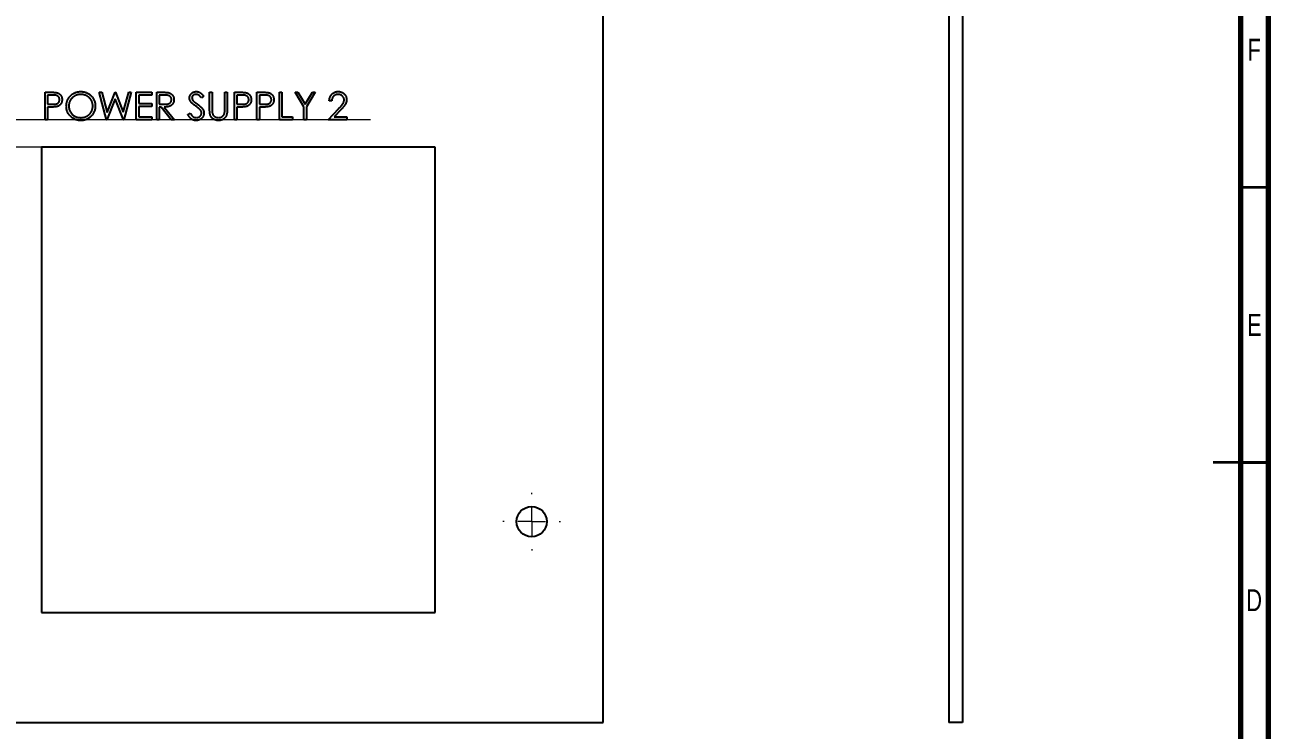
# Model space of a CAD drawing. Header units: millimetres. Extents: x 0 to 589, y 0 to 415.
# Drawn here: x 363.2 to 589, y 161.4 to 289.5 of the extents above; entities that cross this region are included whole.
import ezdxf

# ---------------------------------------------------------------- set-up
doc = ezdxf.new("R2010")
doc.units = ezdxf.units.MM
doc.styles.add('SLDTEXTSTYLE1', font='TXT', dxfattribs={"width": 0.75})
doc.dimstyles.new('SLDDIMSTYLE1', dxfattribs={"dimtxt": 3.5, "dimasz": 3.302, "dimexe": 0, "dimexo": 0.0625, "dimgap": 0.875, "dimtad": 1, "dimrnd": 1e-09, "dimzin": 4, "dimdsep": 46, "dimtxsty": 'SLDTEXTSTYLE1', "dimsah": 1, "dimcen": 0.09, "dimadec": 0, "dimazin": 1, "dimtfac": 1, "dimtmove": 0, "dimatfit": 0, "dimfxl": 1, "dimfrac": 2, "dimtolj": 1, "dimtzin": 12, "dimarcsym": 0})

# ---------------------------------------------------------------- blocks, each defined once
blk = doc.blocks.new('_D_21')
at = {"color": 7, "linetype": 'Continuous', "lineweight": 0}
for p, q in [((359.17, 272.26), (359.17, 278.61)), ((426, 272.26), (358.17, 272.26)), ((359.17, 272.26), (359.17, 267.26)), ((378.6, 267.26), (358.17, 267.26)), ((359.17, 267.26), (359.17, 253.48))]:
    blk.add_line(p, q, dxfattribs=at)
at = {"color": 7, "linetype": 'Continuous', "lineweight": 18}
for points in [[(359.17, 272.26), (359.67, 275.56), (358.66, 275.56)], [(359.17, 267.26), (358.66, 263.96), (359.67, 263.96)]]:
    blk.add_solid(points, dxfattribs=at)
at = {"color": 7, "linetype": 'Continuous', "lineweight": 18, "insert": (354.65, 253.48), "char_height": 3.5, "attachment_point": 1, "rotation": 90, "style": 'SLDTEXTSTYLE1'}
blk.add_mtext('5.00', dxfattribs=at)
blk = doc.blocks.new('SW_CENTERMARKSYMBOL_2')
at = {"color": 0, "linetype": 'Continuous', "lineweight": 18}
for p, q in [((0, 5), (0, 5.25)), ((0, 0), (0, 2.5)), ((-5, 0), (-5.25, 0)), ((0, 0), (-2.5, 0)), ((0, 0), (0, -2.5)), ((0, 0), (2.5, 0)), ((5, 0), (5.25, 0)), ((0, -5), (0, -5.25))]:
    blk.add_line(p, q, dxfattribs=at)

msp = doc.modelspace()

# ---------------------------------------------------------------- linework, layer by layer
at = {"color": 7, "linetype": 'Continuous', "lineweight": 70}
for p, q in [((589, 415), (589, 5)), ((584, 410), (584, 10))]:
    msp.add_line(p, q, dxfattribs=at)
at = {"color": 7, "linetype": 'Continuous', "lineweight": 25}
for p, q in [((468.251, 162.76), (468.251, 380.76)), ((530.996, 380.76), (530.996, 162.76)), ((533.496, 380.76), (533.496, 162.76)), ((366.892, 277.26), (367.873, 277.26)), ((366.892, 272.26), (366.892, 277.26)), ((367.341, 276.747), (367.341, 275.08)), ((368.255, 276.747), (367.341, 276.747)), ((376.7, 277.26), (377.164, 277.26)), ((378.03, 272.26), (376.7, 277.26)), ((377.164, 277.26), (378.142, 273.593)), ((379.617, 276.084), (378.094, 272.26)), ((378.142, 273.593), (379.598, 277.26)), ((379.598, 277.26), (379.663, 277.26)), ((381.121, 272.26), (379.617, 276.084)), ((379.663, 277.26), (381.091, 273.618)), ((381.091, 273.618), (382.074, 277.26)), ((382.533, 277.26), (381.185, 272.26)), ((382.074, 277.26), (382.533, 277.26)), ((383.431, 277.26), (386.251, 277.26)), ((383.431, 272.26), (383.431, 277.26)), ((383.879, 276.747), (383.879, 275.209)), ((386.251, 276.747), (383.879, 276.747)), ((386.251, 277.26), (386.251, 276.747)), ((387.149, 277.26), (388.149, 277.26)), ((387.149, 272.26), (387.149, 277.26)), ((388.535, 276.747), (387.597, 276.747)), ((387.597, 276.747), (387.597, 275.08)), ((395.674, 276.542), (395.269, 276.234)), ((396.764, 277.26), (397.213, 277.26)), ((396.764, 274.24), (396.764, 277.26)), ((397.213, 277.26), (397.213, 274.264)), ((399.52, 277.26), (399.969, 277.26)), ((399.52, 274.264), (399.52, 277.26)), ((399.969, 277.26), (399.969, 274.24)), ((401.251, 277.26), (402.232, 277.26)), ((401.251, 272.26), (401.251, 277.26)), ((401.7, 276.747), (401.7, 275.08)), ((402.614, 276.747), (401.7, 276.747)), ((405.354, 277.26), (406.334, 277.26)), ((405.354, 272.26), (405.354, 277.26)), ((406.717, 276.747), (405.802, 276.747)), ((405.802, 276.747), (405.802, 275.08)), ((409.456, 277.26), (409.905, 277.26)), ((409.456, 272.26), (409.456, 277.26)), ((409.905, 277.26), (409.905, 272.773)), ((412.277, 277.26), (412.791, 277.26)), ((413.879, 274.637), (412.277, 277.26)), ((412.791, 277.26), (414.105, 275.111)), ((414.105, 275.111), (415.417, 277.26)), ((415.931, 277.26), (414.328, 274.637)), ((415.417, 277.26), (415.931, 277.26)), ((418.943, 275.721), (418.495, 275.721)), ((367.341, 275.08), (368.216, 275.069)), ((367.341, 274.568), (367.341, 272.26)), ((367.698, 274.568), (367.341, 274.568)), ((383.879, 275.209), (386.251, 275.209)), ((383.879, 274.696), (383.879, 272.773)), ((386.251, 274.696), (383.879, 274.696)), ((386.251, 275.209), (386.251, 274.696)), ((387.597, 275.08), (388.513, 275.073)), ((387.597, 274.568), (387.597, 272.26)), ((387.962, 274.568), (387.597, 274.568)), ((389.799, 272.26), (387.962, 274.568)), ((388.517, 274.568), (390.354, 272.26)), ((392.79, 273.224), (393.212, 273.478)), ((401.7, 275.08), (402.575, 275.069)), ((401.7, 274.568), (401.7, 272.26)), ((402.057, 274.568), (401.7, 274.568)), ((405.802, 275.08), (406.678, 275.069)), ((405.802, 274.568), (405.802, 272.26)), ((406.16, 274.568), (405.802, 274.568)), ((413.879, 272.26), (413.879, 274.637)), ((414.328, 274.637), (414.328, 272.26)), ((418.302, 272.26), (420.242, 274.329)), ((420.624, 274.108), (419.373, 272.773)), ((367.341, 272.26), (366.892, 272.26)), ((378.094, 272.26), (378.03, 272.26)), ((381.185, 272.26), (381.121, 272.26)), ((386.251, 272.26), (383.431, 272.26)), ((383.879, 272.773), (386.251, 272.773)), ((386.251, 272.773), (386.251, 272.26)), ((387.597, 272.26), (387.149, 272.26)), ((390.354, 272.26), (389.799, 272.26)), ((401.7, 272.26), (401.251, 272.26)), ((405.802, 272.26), (405.354, 272.26)), ((411.828, 272.26), (409.456, 272.26)), ((409.905, 272.773), (411.828, 272.773)), ((411.828, 272.773), (411.828, 272.26)), ((414.328, 272.26), (413.879, 272.26)), ((421.7, 272.26), (418.302, 272.26)), ((419.373, 272.773), (421.7, 272.773)), ((421.7, 272.773), (421.7, 272.26)), ((366.251, 267.26), (366.251, 182.76)), ((437.751, 267.26), (366.251, 267.26)), ((437.751, 182.76), (437.751, 267.26)), ((366.251, 182.76), (437.751, 182.76)), ((43.251, 162.76), (468.251, 162.76)), ((533.496, 162.76), (530.996, 162.76))]:
    msp.add_line(p, q, dxfattribs=at)
at = {"color": 7, "linetype": 'Continuous', "lineweight": 35}
for p, q in [((584, 260), (589, 260)), ((589, 210), (579, 210)), ((584, 210), (589, 210))]:
    msp.add_line(p, q, dxfattribs=at)
at = {"color": 7, "linetype": 'Continuous', "lineweight": 25}
msp.add_circle((455.251, 199.26), 2.75, dxfattribs=at)
for points, knots in [([(367.873, 277.26), (367.94, 277.26), (368.069, 277.26), (368.255, 277.255), (368.423, 277.25), (368.574, 277.242), (368.708, 277.232), (368.824, 277.219), (368.924, 277.205), (368.984, 277.191), (369.012, 277.185)], [0, 0, 0, 0, 0.1769558, 0.3390551, 0.4863182, 0.6187809, 0.7356188, 0.8387425, 0.9264571, 1, 1, 1, 1]), ([(368.216, 275.069), (368.259, 275.069), (368.342, 275.069), (368.461, 275.075), (368.571, 275.082), (368.673, 275.091), (368.766, 275.105), (368.85, 275.119), (368.924, 275.138), (369.012, 275.165), (369.109, 275.211), (369.215, 275.277), (369.304, 275.361), (369.382, 275.456), (369.443, 275.562), (369.489, 275.675), (369.515, 275.794), (369.519, 275.876), (369.52, 275.917)], [0, 0, 0, 0, 0.0725384, 0.1400338, 0.2024957, 0.2605751, 0.3132283, 0.3615832, 0.4048784, 0.4441274, 0.5163997, 0.5865067, 0.6550854, 0.7243838, 0.7939735, 0.8616377, 0.9301109, 1, 1, 1, 1]), ([(369.52, 275.917), (369.519, 275.957), (369.515, 276.037), (369.488, 276.154), (369.444, 276.266), (369.381, 276.37), (369.306, 276.465), (369.219, 276.547), (369.119, 276.613), (369.026, 276.655), (368.944, 276.681), (368.873, 276.7), (368.792, 276.714), (368.702, 276.726), (368.603, 276.736), (368.495, 276.743), (368.379, 276.747), (368.297, 276.747), (368.255, 276.747)], [0, 0, 0, 0, 0.0700438, 0.1392383, 0.2081975, 0.2791734, 0.3499868, 0.4183538, 0.4876096, 0.5574111, 0.5953302, 0.6379641, 0.6859128, 0.7381852, 0.7961026, 0.8585165, 0.9266577, 1, 1, 1, 1]), ([(369.969, 275.919), (369.968, 275.878), (369.967, 275.797), (369.953, 275.68), (369.934, 275.567), (369.905, 275.46), (369.867, 275.359), (369.822, 275.263), (369.767, 275.173), (369.705, 275.089), (369.636, 275.01), (369.559, 274.938), (369.477, 274.873), (369.388, 274.814), (369.293, 274.763), (369.192, 274.718), (369.084, 274.68), (369.009, 274.66), (368.972, 274.65)], [0, 0, 0, 0, 0.0701189, 0.1371924, 0.2020162, 0.2646314, 0.3261165, 0.3860103, 0.4458118, 0.5052977, 0.5646333, 0.6242826, 0.683902, 0.7439528, 0.8053877, 0.868388, 0.933084, 1, 1, 1, 1]), ([(369.012, 277.185), (369.046, 277.175), (369.114, 277.157), (369.213, 277.119), (369.307, 277.075), (369.396, 277.024), (369.479, 276.965), (369.559, 276.9), (369.633, 276.828), (369.702, 276.749), (369.765, 276.664), (369.82, 276.573), (369.865, 276.477), (369.904, 276.376), (369.932, 276.269), (369.954, 276.157), (369.967, 276.04), (369.968, 275.96), (369.969, 275.919)], [0, 0, 0, 0, 0.0624813, 0.1234904, 0.1834111, 0.2431532, 0.3021267, 0.3617097, 0.4218423, 0.4829319, 0.5445523, 0.6056807, 0.6676797, 0.7299844, 0.7945509, 0.8603456, 0.9289074, 1, 1, 1, 1]), ([(370.738, 274.738), (370.739, 274.797), (370.741, 274.916), (370.759, 275.091), (370.785, 275.264), (370.823, 275.433), (370.873, 275.599), (370.932, 275.762), (371.003, 275.921), (371.084, 276.076), (371.175, 276.226), (371.275, 276.367), (371.38, 276.501), (371.496, 276.625), (371.619, 276.742), (371.749, 276.85), (371.887, 276.95), (372.034, 277.041), (372.185, 277.123), (372.34, 277.193), (372.498, 277.254), (372.66, 277.303), (372.824, 277.341), (372.991, 277.368), (373.162, 277.386), (373.277, 277.387), (373.334, 277.388)], [0, 0, 0, 0, 0.043209, 0.0858729, 0.12812, 0.170152, 0.2119176, 0.253753, 0.2960064, 0.3384434, 0.3810154, 0.4228205, 0.4640891, 0.5051258, 0.545975, 0.5869852, 0.6283386, 0.6700838, 0.7119916, 0.7530392, 0.7940494, 0.8348855, 0.8754983, 0.9165473, 0.9580038, 1, 1, 1, 1]), ([(373.357, 276.875), (373.309, 276.875), (373.215, 276.874), (373.074, 276.858), (372.936, 276.837), (372.799, 276.806), (372.665, 276.764), (372.531, 276.716), (372.4, 276.657), (372.272, 276.59), (372.148, 276.517), (372.031, 276.435), (371.921, 276.348), (371.817, 276.255), (371.721, 276.155), (371.63, 276.05), (371.548, 275.937), (371.473, 275.82), (371.406, 275.697), (371.347, 275.571), (371.298, 275.441), (371.258, 275.307), (371.225, 275.17), (371.204, 275.03), (371.189, 274.886), (371.188, 274.789), (371.187, 274.74)], [0, 0, 0, 0, 0.04202333, 0.08364491, 0.1249838, 0.16624746, 0.20770156, 0.24963107, 0.29174177, 0.33474288, 0.37746017, 0.41955632, 0.46104418, 0.50209628, 0.54289071, 0.58380082, 0.62486358, 0.66622469, 0.70739919, 0.74855668, 0.78965459, 0.83073973, 0.87207014, 0.9139934, 0.95649813, 1, 1, 1, 1]), ([(373.334, 277.388), (373.427, 277.386), (373.609, 277.381), (373.876, 277.346), (374.131, 277.285), (374.376, 277.204), (374.609, 277.095), (374.829, 276.964), (375.039, 276.809), (375.233, 276.632), (375.411, 276.438), (375.568, 276.232), (375.7, 276.014), (375.808, 275.784), (375.892, 275.545), (375.951, 275.293), (375.988, 275.031), (375.993, 274.853), (375.995, 274.762)], [0, 0, 0, 0, 0.06657, 0.130749, 0.1934128, 0.2549894, 0.3161136, 0.3772618, 0.4394008, 0.5029706, 0.566525, 0.6282311, 0.6890906, 0.7493447, 0.8101696, 0.8716098, 0.9348692, 1, 1, 1, 1]), ([(375.546, 274.763), (375.545, 274.811), (375.544, 274.907), (375.529, 275.05), (375.508, 275.189), (375.477, 275.324), (375.437, 275.455), (375.387, 275.583), (375.329, 275.708), (375.262, 275.828), (375.187, 275.944), (375.105, 276.055), (375.014, 276.159), (374.918, 276.258), (374.813, 276.35), (374.701, 276.436), (374.582, 276.517), (374.457, 276.59), (374.327, 276.657), (374.194, 276.715), (374.059, 276.764), (373.923, 276.806), (373.784, 276.837), (373.643, 276.858), (373.5, 276.874), (373.405, 276.875), (373.357, 276.875)], [0, 0, 0, 0, 0.0429151, 0.08513, 0.1264733, 0.167453, 0.2079763, 0.2482494, 0.28875, 0.3296699, 0.3705373, 0.4111286, 0.4518189, 0.4924059, 0.5334859, 0.5752631, 0.6174406, 0.6606717, 0.7039402, 0.7468675, 0.7890793, 0.831104, 0.873238, 0.9151658, 0.9573807, 1, 1, 1, 1]), ([(388.149, 277.26), (388.216, 277.26), (388.344, 277.259), (388.528, 277.257), (388.695, 277.25), (388.845, 277.244), (388.978, 277.233), (389.095, 277.223), (389.194, 277.21), (389.255, 277.197), (389.282, 277.192)], [0, 0, 0, 0, 0.1762578, 0.3384344, 0.4848221, 0.6171576, 0.7346984, 0.8373852, 0.9263724, 1, 1, 1, 1]), ([(388.513, 275.073), (388.556, 275.073), (388.638, 275.073), (388.758, 275.079), (388.87, 275.086), (388.973, 275.095), (389.067, 275.108), (389.153, 275.124), (389.23, 275.143), (389.32, 275.172), (389.42, 275.218), (389.529, 275.284), (389.622, 275.368), (389.7, 275.463), (389.763, 275.569), (389.808, 275.682), (389.836, 275.801), (389.839, 275.883), (389.841, 275.924)], [0, 0, 0, 0, 0.0716681, 0.1389133, 0.2011846, 0.2591244, 0.312255, 0.3606815, 0.4050861, 0.4451017, 0.5187778, 0.5894616, 0.6584622, 0.7272832, 0.7963225, 0.8631749, 0.9309494, 1, 1, 1, 1]), ([(390.29, 275.923), (390.288, 275.856), (390.283, 275.726), (390.245, 275.538), (390.183, 275.362), (390.097, 275.198), (389.987, 275.051), (389.855, 274.922), (389.701, 274.814), (389.557, 274.739), (389.431, 274.691), (389.326, 274.658), (389.212, 274.631), (389.09, 274.608), (388.959, 274.59), (388.819, 274.578), (388.671, 274.569), (388.569, 274.568), (388.517, 274.568)], [0, 0, 0, 0, 0.0787802, 0.1537206, 0.2267135, 0.2991912, 0.37119, 0.4430064, 0.5166892, 0.5932172, 0.6338729, 0.6769891, 0.7228995, 0.7719586, 0.8242113, 0.8793787, 0.9379481, 1, 1, 1, 1]), ([(389.841, 275.924), (389.839, 275.964), (389.836, 276.044), (389.808, 276.16), (389.761, 276.27), (389.698, 276.374), (389.621, 276.467), (389.53, 276.547), (389.429, 276.613), (389.334, 276.655), (389.25, 276.681), (389.176, 276.7), (389.093, 276.714), (389, 276.726), (388.898, 276.736), (388.785, 276.743), (388.663, 276.747), (388.579, 276.747), (388.535, 276.747)], [0, 0, 0, 0, 0.0688143, 0.1363648, 0.2040194, 0.2730637, 0.3429133, 0.4109654, 0.4791688, 0.549308, 0.5876516, 0.6306467, 0.6788788, 0.7319343, 0.7911114, 0.8552832, 0.9250859, 1, 1, 1, 1]), ([(389.282, 277.192), (389.319, 277.183), (389.391, 277.165), (389.495, 277.127), (389.594, 277.083), (389.688, 277.032), (389.777, 276.973), (389.86, 276.906), (389.939, 276.833), (390.01, 276.752), (390.077, 276.666), (390.134, 276.574), (390.182, 276.477), (390.221, 276.375), (390.252, 276.269), (390.274, 276.158), (390.288, 276.042), (390.289, 275.963), (390.29, 275.923)], [0, 0, 0, 0, 0.0642168, 0.1270638, 0.1887445, 0.2491321, 0.3094525, 0.3698267, 0.4306501, 0.4923519, 0.5540721, 0.6156898, 0.6767977, 0.738439, 0.8013169, 0.8651845, 0.9316413, 1, 1, 1, 1]), ([(393.11, 276.221), (393.112, 276.274), (393.116, 276.379), (393.147, 276.532), (393.196, 276.678), (393.265, 276.815), (393.354, 276.941), (393.457, 277.056), (393.58, 277.153), (393.714, 277.238), (393.861, 277.304), (394.016, 277.354), (394.177, 277.382), (394.287, 277.386), (394.342, 277.388)], [0, 0, 0, 0, 0.0837854, 0.1657799, 0.24628, 0.3274609, 0.408797, 0.4897152, 0.571376, 0.6555233, 0.7410195, 0.8265468, 0.9119889, 1, 1, 1, 1]), ([(393.39, 275.46), (393.367, 275.489), (393.324, 275.547), (393.267, 275.638), (393.218, 275.73), (393.18, 275.825), (393.147, 275.921), (393.126, 276.02), (393.112, 276.12), (393.111, 276.187), (393.11, 276.221)], [0, 0, 0, 0, 0.13350677, 0.26255898, 0.38826445, 0.51266735, 0.63372227, 0.75539386, 0.87755295, 1, 1, 1, 1]), ([(394.292, 276.875), (394.24, 276.874), (394.141, 276.87), (393.999, 276.834), (393.872, 276.776), (393.763, 276.696), (393.672, 276.601), (393.606, 276.491), (393.566, 276.37), (393.561, 276.285), (393.559, 276.242)], [0, 0, 0, 0, 0.1430731, 0.275903, 0.4023709, 0.5284136, 0.6503564, 0.7658951, 0.8807741, 1, 1, 1, 1]), ([(393.559, 276.242), (393.559, 276.216), (393.561, 276.162), (393.576, 276.083), (393.596, 276.004), (393.628, 275.925), (393.672, 275.846), (393.73, 275.764), (393.803, 275.68), (393.859, 275.625), (393.888, 275.596)], [0, 0, 0, 0, 0.1072852, 0.2147459, 0.3229386, 0.4341162, 0.5534123, 0.686073, 0.834256, 1, 1, 1, 1]), ([(393.888, 275.596), (393.899, 275.586), (393.925, 275.563), (393.973, 275.525), (394.036, 275.478), (394.112, 275.42), (394.203, 275.353), (394.31, 275.278), (394.43, 275.191), (394.515, 275.13), (394.56, 275.098)], [0, 0, 0, 0, 0.0525943, 0.124952, 0.2180939, 0.3335024, 0.4687892, 0.6249376, 0.801683, 1, 1, 1, 1]), ([(395.269, 276.234), (395.244, 276.266), (395.197, 276.327), (395.125, 276.412), (395.058, 276.489), (394.991, 276.557), (394.929, 276.618), (394.869, 276.67), (394.812, 276.714), (394.739, 276.761), (394.648, 276.808), (394.534, 276.847), (394.415, 276.871), (394.333, 276.874), (394.292, 276.875)], [0, 0, 0, 0, 0.0984694, 0.1896291, 0.2741841, 0.3521832, 0.4231989, 0.4885509, 0.5484733, 0.6014402, 0.7011981, 0.7995918, 0.8985451, 1, 1, 1, 1]), ([(394.342, 277.388), (394.401, 277.386), (394.518, 277.382), (394.691, 277.347), (394.856, 277.289), (394.99, 277.223), (395.094, 277.157), (395.174, 277.097), (395.255, 277.028), (395.337, 276.949), (395.42, 276.861), (395.504, 276.763), (395.59, 276.657), (395.646, 276.581), (395.674, 276.542)], [0, 0, 0, 0, 0.1072328, 0.2132518, 0.3188304, 0.4267935, 0.483646, 0.5436038, 0.6083076, 0.6771268, 0.7506856, 0.8287134, 0.9121903, 1, 1, 1, 1]), ([(402.232, 277.26), (402.299, 277.26), (402.428, 277.26), (402.614, 277.255), (402.782, 277.25), (402.933, 277.242), (403.067, 277.232), (403.183, 277.219), (403.283, 277.205), (403.343, 277.191), (403.371, 277.185)], [0, 0, 0, 0, 0.1769558, 0.3390551, 0.4863182, 0.6187809, 0.7356188, 0.8387425, 0.9264571, 1, 1, 1, 1]), ([(402.575, 275.069), (402.618, 275.069), (402.701, 275.069), (402.82, 275.075), (402.93, 275.082), (403.032, 275.091), (403.125, 275.105), (403.209, 275.119), (403.283, 275.138), (403.371, 275.165), (403.468, 275.211), (403.574, 275.277), (403.663, 275.361), (403.741, 275.456), (403.802, 275.562), (403.848, 275.675), (403.874, 275.794), (403.878, 275.876), (403.879, 275.917)], [0, 0, 0, 0, 0.0725384, 0.1400338, 0.2024957, 0.2605751, 0.3132283, 0.3615832, 0.4048784, 0.4441274, 0.5163997, 0.5865067, 0.6550854, 0.7243838, 0.7939735, 0.8616377, 0.9301109, 1, 1, 1, 1]), ([(403.879, 275.917), (403.878, 275.957), (403.874, 276.037), (403.847, 276.154), (403.803, 276.266), (403.74, 276.37), (403.665, 276.465), (403.578, 276.547), (403.478, 276.613), (403.385, 276.655), (403.303, 276.681), (403.232, 276.7), (403.151, 276.714), (403.061, 276.726), (402.962, 276.736), (402.854, 276.743), (402.738, 276.747), (402.656, 276.747), (402.614, 276.747)], [0, 0, 0, 0, 0.07004376, 0.13923832, 0.20819746, 0.27917337, 0.34998681, 0.41835385, 0.48760958, 0.55741107, 0.59533016, 0.63796405, 0.68591278, 0.73818516, 0.79610265, 0.85851654, 0.92665773, 1, 1, 1, 1]), ([(404.328, 275.919), (404.327, 275.878), (404.326, 275.797), (404.312, 275.68), (404.293, 275.567), (404.264, 275.46), (404.225, 275.359), (404.18, 275.263), (404.126, 275.173), (404.064, 275.089), (403.995, 275.01), (403.918, 274.938), (403.836, 274.873), (403.747, 274.814), (403.652, 274.763), (403.55, 274.718), (403.443, 274.68), (403.368, 274.66), (403.33, 274.65)], [0, 0, 0, 0, 0.07011889, 0.13719235, 0.20201618, 0.26463141, 0.32611655, 0.3860103, 0.44581185, 0.5052977, 0.56463328, 0.62428263, 0.68390203, 0.74395277, 0.80538773, 0.86838803, 0.93308403, 1, 1, 1, 1]), ([(403.371, 277.185), (403.405, 277.175), (403.473, 277.157), (403.572, 277.119), (403.665, 277.075), (403.755, 277.024), (403.838, 276.965), (403.918, 276.9), (403.992, 276.828), (404.061, 276.749), (404.124, 276.664), (404.179, 276.573), (404.224, 276.477), (404.263, 276.376), (404.291, 276.269), (404.313, 276.157), (404.326, 276.04), (404.327, 275.96), (404.328, 275.919)], [0, 0, 0, 0, 0.06248134, 0.12349038, 0.18341109, 0.24315322, 0.30212674, 0.36170967, 0.42184229, 0.4829319, 0.54455225, 0.60568072, 0.66767974, 0.72998439, 0.79455092, 0.86034562, 0.92890736, 1, 1, 1, 1]), ([(406.334, 277.26), (406.402, 277.26), (406.531, 277.26), (406.716, 277.255), (406.885, 277.25), (407.035, 277.242), (407.17, 277.232), (407.286, 277.219), (407.386, 277.205), (407.446, 277.191), (407.473, 277.185)], [0, 0, 0, 0, 0.1769558, 0.3390551, 0.4863182, 0.6187809, 0.7356188, 0.8387425, 0.9264571, 1, 1, 1, 1]), ([(406.678, 275.069), (406.721, 275.069), (406.803, 275.069), (406.922, 275.075), (407.033, 275.082), (407.135, 275.091), (407.227, 275.105), (407.311, 275.119), (407.386, 275.138), (407.473, 275.165), (407.57, 275.211), (407.676, 275.277), (407.766, 275.361), (407.843, 275.456), (407.905, 275.562), (407.95, 275.675), (407.977, 275.794), (407.98, 275.876), (407.982, 275.917)], [0, 0, 0, 0, 0.0725384, 0.1400338, 0.2024957, 0.2605751, 0.3132283, 0.3615832, 0.4048784, 0.4441274, 0.5163997, 0.5865067, 0.6550854, 0.7243838, 0.7939735, 0.8616377, 0.9301109, 1, 1, 1, 1]), ([(407.982, 275.917), (407.98, 275.957), (407.977, 276.037), (407.95, 276.154), (407.905, 276.266), (407.843, 276.37), (407.768, 276.465), (407.68, 276.547), (407.581, 276.613), (407.488, 276.655), (407.406, 276.681), (407.334, 276.7), (407.253, 276.714), (407.163, 276.726), (407.065, 276.736), (406.957, 276.743), (406.84, 276.747), (406.759, 276.747), (406.717, 276.747)], [0, 0, 0, 0, 0.0700438, 0.1392383, 0.2081975, 0.2791734, 0.3499868, 0.4183538, 0.4876096, 0.5574111, 0.5953302, 0.6379641, 0.6859128, 0.7381852, 0.7961026, 0.8585165, 0.9266577, 1, 1, 1, 1]), ([(408.431, 275.919), (408.43, 275.878), (408.429, 275.797), (408.415, 275.68), (408.396, 275.567), (408.366, 275.46), (408.328, 275.359), (408.283, 275.263), (408.229, 275.173), (408.166, 275.089), (408.097, 275.01), (408.021, 274.938), (407.939, 274.873), (407.85, 274.814), (407.754, 274.763), (407.653, 274.718), (407.545, 274.68), (407.471, 274.66), (407.433, 274.65)], [0, 0, 0, 0, 0.0701189, 0.1371924, 0.2020162, 0.2646314, 0.3261165, 0.3860103, 0.4458118, 0.5052977, 0.5646333, 0.6242826, 0.683902, 0.7439528, 0.8053877, 0.868388, 0.933084, 1, 1, 1, 1]), ([(407.473, 277.185), (407.508, 277.175), (407.576, 277.157), (407.674, 277.119), (407.768, 277.075), (407.857, 277.024), (407.941, 276.965), (408.02, 276.9), (408.095, 276.828), (408.163, 276.749), (408.227, 276.664), (408.281, 276.573), (408.327, 276.477), (408.366, 276.376), (408.394, 276.269), (408.415, 276.157), (408.429, 276.04), (408.43, 275.96), (408.431, 275.919)], [0, 0, 0, 0, 0.06248134, 0.12349038, 0.18341109, 0.24315322, 0.30212674, 0.36170967, 0.42184229, 0.4829319, 0.54455225, 0.60568072, 0.66767974, 0.72998439, 0.79455092, 0.86034562, 0.92890736, 1, 1, 1, 1]), ([(418.495, 275.721), (418.498, 275.781), (418.503, 275.898), (418.53, 276.068), (418.569, 276.231), (418.623, 276.385), (418.691, 276.532), (418.772, 276.671), (418.868, 276.801), (418.977, 276.921), (419.095, 277.031), (419.223, 277.126), (419.357, 277.207), (419.497, 277.274), (419.645, 277.324), (419.799, 277.362), (419.96, 277.384), (420.07, 277.387), (420.125, 277.388)], [0, 0, 0, 0, 0.0687908, 0.1351033, 0.1989787, 0.2619043, 0.323495, 0.3851954, 0.4469692, 0.5097648, 0.5722506, 0.6334052, 0.6932512, 0.7525832, 0.8125793, 0.8732751, 0.9355499, 1, 1, 1, 1]), ([(420.102, 276.875), (420.063, 276.874), (419.986, 276.872), (419.874, 276.858), (419.766, 276.834), (419.664, 276.801), (419.566, 276.759), (419.473, 276.706), (419.386, 276.644), (419.304, 276.573), (419.228, 276.494), (419.162, 276.406), (419.104, 276.311), (419.053, 276.208), (419.012, 276.097), (418.981, 275.979), (418.956, 275.853), (418.948, 275.766), (418.943, 275.721)], [0, 0, 0, 0, 0.06443867, 0.12654691, 0.18688715, 0.24587754, 0.30404088, 0.36219122, 0.42097593, 0.48066028, 0.54060027, 0.6006891, 0.66193579, 0.72444251, 0.78903839, 0.85631376, 0.92635203, 1, 1, 1, 1]), ([(421.187, 275.862), (421.186, 275.896), (421.184, 275.963), (421.169, 276.062), (421.145, 276.157), (421.11, 276.249), (421.065, 276.336), (421.01, 276.42), (420.947, 276.501), (420.874, 276.577), (420.793, 276.647), (420.708, 276.708), (420.618, 276.76), (420.523, 276.802), (420.424, 276.835), (420.321, 276.858), (420.213, 276.872), (420.14, 276.874), (420.102, 276.875)], [0, 0, 0, 0, 0.0619654, 0.1221219, 0.1809885, 0.2399332, 0.2999058, 0.3599888, 0.4217757, 0.4865758, 0.5515348, 0.6150175, 0.6772586, 0.73973, 0.8030501, 0.8664951, 0.9319735, 1, 1, 1, 1]), ([(420.125, 277.388), (420.18, 277.387), (420.288, 277.384), (420.445, 277.363), (420.595, 277.329), (420.737, 277.281), (420.87, 277.217), (420.994, 277.14), (421.113, 277.051), (421.219, 276.947), (421.317, 276.835), (421.402, 276.716), (421.474, 276.593), (421.534, 276.465), (421.579, 276.33), (421.612, 276.192), (421.631, 276.049), (421.634, 275.951), (421.636, 275.902)], [0, 0, 0, 0, 0.0694755, 0.1365168, 0.2007888, 0.2638297, 0.325735, 0.3872907, 0.4495092, 0.5129678, 0.5762752, 0.6375801, 0.6979026, 0.7571721, 0.8165985, 0.8766532, 0.9372896, 1, 1, 1, 1]), ([(420.242, 274.329), (420.289, 274.379), (420.379, 274.473), (420.508, 274.611), (420.623, 274.74), (420.726, 274.858), (420.814, 274.967), (420.892, 275.064), (420.955, 275.154), (421.023, 275.258), (421.089, 275.385), (421.146, 275.54), (421.181, 275.7), (421.185, 275.807), (421.187, 275.862)], [0, 0, 0, 0, 0.1108026, 0.2128292, 0.3061013, 0.3906473, 0.4669245, 0.534481, 0.5935869, 0.644557, 0.7362005, 0.825024, 0.9119856, 1, 1, 1, 1]), ([(421.636, 275.902), (421.633, 275.832), (421.629, 275.694), (421.588, 275.491), (421.523, 275.295), (421.446, 275.136), (421.369, 275.009), (421.298, 274.904), (421.216, 274.791), (421.121, 274.67), (421.015, 274.541), (420.896, 274.403), (420.764, 274.258), (420.672, 274.159), (420.624, 274.108)], [0, 0, 0, 0, 0.0987022, 0.1956723, 0.2924224, 0.3913425, 0.4444624, 0.5042288, 0.5703523, 0.6425458, 0.7222875, 0.8079211, 0.9004695, 1, 1, 1, 1]), ([(368.972, 274.65), (368.94, 274.643), (368.872, 274.628), (368.758, 274.612), (368.627, 274.598), (368.477, 274.588), (368.309, 274.579), (368.122, 274.572), (367.917, 274.568), (367.773, 274.568), (367.698, 274.568)], [0, 0, 0, 0, 0.0751731, 0.1647463, 0.2680169, 0.3859119, 0.5177895, 0.663691, 0.8244132, 1, 1, 1, 1]), ([(373.375, 272.132), (373.284, 272.134), (373.105, 272.138), (372.843, 272.176), (372.591, 272.234), (372.351, 272.318), (372.121, 272.426), (371.902, 272.558), (371.694, 272.714), (371.499, 272.891), (371.321, 273.084), (371.165, 273.291), (371.034, 273.508), (370.926, 273.735), (370.841, 273.971), (370.782, 274.218), (370.745, 274.475), (370.741, 274.649), (370.738, 274.738)], [0, 0, 0, 0, 0.0658189, 0.1297465, 0.192072, 0.2534594, 0.3145696, 0.3762799, 0.4390257, 0.503267, 0.5674928, 0.6297048, 0.6909996, 0.7514517, 0.8120044, 0.8731497, 0.9356355, 1, 1, 1, 1]), ([(371.187, 274.74), (371.189, 274.668), (371.192, 274.526), (371.224, 274.317), (371.272, 274.117), (371.343, 273.926), (371.432, 273.743), (371.542, 273.569), (371.673, 273.404), (371.821, 273.249), (371.983, 273.108), (372.155, 272.984), (372.335, 272.879), (372.524, 272.794), (372.72, 272.726), (372.925, 272.679), (373.138, 272.649), (373.283, 272.646), (373.357, 272.645)], [0, 0, 0, 0, 0.064504, 0.12689932, 0.18774654, 0.24814973, 0.30858606, 0.36958301, 0.43182697, 0.49617972, 0.56066785, 0.62350446, 0.68526041, 0.74653682, 0.80832735, 0.87048619, 0.93431688, 1, 1, 1, 1]), ([(373.357, 272.645), (373.406, 272.645), (373.504, 272.647), (373.65, 272.66), (373.793, 272.682), (373.933, 272.713), (374.071, 272.752), (374.206, 272.799), (374.337, 272.857), (374.466, 272.921), (374.589, 272.995), (374.707, 273.073), (374.816, 273.16), (374.92, 273.252), (375.016, 273.351), (375.106, 273.456), (375.187, 273.568), (375.262, 273.685), (375.329, 273.808), (375.387, 273.935), (375.437, 274.065), (375.476, 274.198), (375.508, 274.334), (375.529, 274.474), (375.544, 274.617), (375.545, 274.714), (375.546, 274.763)], [0, 0, 0, 0, 0.0436332, 0.0865378, 0.1291773, 0.1714363, 0.2134159, 0.255266, 0.2973695, 0.3399407, 0.3823475, 0.4239529, 0.4648712, 0.5055723, 0.5460026, 0.586568, 0.6270648, 0.6682707, 0.7095492, 0.7504282, 0.7910962, 0.8320271, 0.873136, 0.9146108, 0.956956, 1, 1, 1, 1]), ([(375.995, 274.762), (375.993, 274.672), (375.988, 274.495), (375.951, 274.234), (375.892, 273.984), (375.808, 273.745), (375.701, 273.515), (375.569, 273.297), (375.413, 273.089), (375.235, 272.894), (375.042, 272.716), (374.834, 272.56), (374.618, 272.426), (374.388, 272.319), (374.15, 272.234), (373.901, 272.176), (373.641, 272.138), (373.464, 272.134), (373.375, 272.132)], [0, 0, 0, 0, 0.0652265, 0.128569, 0.1903204, 0.251378, 0.3123875, 0.3737887, 0.4364312, 0.5005668, 0.5646868, 0.6271355, 0.6884554, 0.7492457, 0.8101552, 0.8716709, 0.9347735, 1, 1, 1, 1]), ([(394.31, 272.132), (394.272, 272.132), (394.197, 272.134), (394.086, 272.147), (393.977, 272.165), (393.872, 272.194), (393.769, 272.229), (393.669, 272.272), (393.572, 272.323), (393.476, 272.382), (393.383, 272.451), (393.293, 272.531), (393.204, 272.62), (393.117, 272.721), (393.031, 272.831), (392.949, 272.952), (392.867, 273.084), (392.816, 273.177), (392.79, 273.224)], [0, 0, 0, 0, 0.0572083, 0.1136961, 0.1691779, 0.2241592, 0.2787199, 0.3337942, 0.3892415, 0.4458221, 0.5037043, 0.5642939, 0.6279754, 0.6950383, 0.7653727, 0.8396114, 0.9175378, 1, 1, 1, 1]), ([(393.212, 273.478), (393.252, 273.412), (393.327, 273.286), (393.453, 273.116), (393.583, 272.971), (393.718, 272.852), (393.859, 272.759), (394.005, 272.693), (394.156, 272.652), (394.259, 272.647), (394.31, 272.645)], [0, 0, 0, 0, 0.1590043, 0.3046461, 0.4385469, 0.5623223, 0.6774325, 0.7868974, 0.8936109, 1, 1, 1, 1]), ([(394.209, 274.78), (394.156, 274.817), (394.056, 274.889), (393.915, 274.995), (393.789, 275.093), (393.679, 275.182), (393.584, 275.262), (393.504, 275.334), (393.441, 275.399), (393.405, 275.441), (393.39, 275.46)], [0, 0, 0, 0, 0.1815353, 0.3470817, 0.4955678, 0.6283573, 0.7455197, 0.8458308, 0.9307818, 1, 1, 1, 1]), ([(395.11, 273.983), (395.088, 274.011), (395.041, 274.071), (394.96, 274.161), (394.865, 274.253), (394.76, 274.352), (394.64, 274.452), (394.509, 274.559), (394.363, 274.669), (394.261, 274.742), (394.209, 274.78)], [0, 0, 0, 0, 0.0902792, 0.1895299, 0.2991979, 0.4189259, 0.5483763, 0.6881364, 0.8390835, 1, 1, 1, 1]), ([(394.31, 272.645), (394.354, 272.646), (394.441, 272.648), (394.569, 272.671), (394.693, 272.707), (394.811, 272.758), (394.921, 272.82), (395.018, 272.895), (395.101, 272.979), (395.17, 273.072), (395.222, 273.173), (395.262, 273.276), (395.285, 273.383), (395.288, 273.455), (395.29, 273.492)], [0, 0, 0, 0, 0.0912636, 0.18093031, 0.27008822, 0.36015613, 0.44834253, 0.53266584, 0.6138337, 0.69398153, 0.77271598, 0.84933517, 0.92396733, 1, 1, 1, 1]), ([(395.738, 273.485), (395.737, 273.44), (395.736, 273.351), (395.714, 273.221), (395.683, 273.094), (395.636, 272.973), (395.578, 272.855), (395.505, 272.743), (395.42, 272.634), (395.323, 272.533), (395.217, 272.439), (395.104, 272.356), (394.986, 272.287), (394.861, 272.231), (394.732, 272.186), (394.596, 272.154), (394.455, 272.135), (394.359, 272.133), (394.31, 272.132)], [0, 0, 0, 0, 0.06148426, 0.12177453, 0.18091956, 0.24025612, 0.30011444, 0.36114595, 0.42350058, 0.48866936, 0.5539541, 0.61758126, 0.68023843, 0.74218739, 0.80466321, 0.86825899, 0.93302026, 1, 1, 1, 1]), ([(394.56, 275.098), (394.615, 275.059), (394.72, 274.983), (394.869, 274.868), (395.005, 274.755), (395.127, 274.646), (395.237, 274.541), (395.333, 274.439), (395.417, 274.34), (395.507, 274.214), (395.599, 274.058), (395.679, 273.868), (395.729, 273.677), (395.735, 273.548), (395.738, 273.485)], [0, 0, 0, 0, 0.0969723, 0.1877734, 0.2723961, 0.351321, 0.4243348, 0.4919088, 0.5542332, 0.6112677, 0.7163478, 0.8145401, 0.9084955, 1, 1, 1, 1]), ([(395.29, 273.492), (395.288, 273.534), (395.283, 273.618), (395.247, 273.743), (395.19, 273.867), (395.138, 273.943), (395.11, 273.983)], [0, 0, 0, 0, 0.2347234, 0.4771583, 0.7285563, 1, 1, 1, 1]), ([(396.853, 273.186), (396.846, 273.213), (396.83, 273.271), (396.812, 273.366), (396.798, 273.476), (396.784, 273.601), (396.776, 273.74), (396.769, 273.893), (396.764, 274.062), (396.764, 274.179), (396.764, 274.24)], [0, 0, 0, 0, 0.07812987, 0.16946542, 0.27433529, 0.39211016, 0.52368733, 0.66836542, 0.8271319, 1, 1, 1, 1]), ([(397.213, 274.264), (397.213, 274.222), (397.212, 274.141), (397.213, 274.027), (397.216, 273.925), (397.217, 273.835), (397.221, 273.759), (397.223, 273.694), (397.227, 273.642), (397.231, 273.612), (397.233, 273.599)], [0, 0, 0, 0, 0.19107859, 0.36260456, 0.51609875, 0.65003803, 0.76597672, 0.86237403, 0.94084206, 1, 1, 1, 1]), ([(397.233, 273.599), (397.24, 273.552), (397.254, 273.461), (397.291, 273.331), (397.342, 273.214), (397.403, 273.106), (397.483, 273.01), (397.579, 272.922), (397.695, 272.845), (397.823, 272.775), (397.962, 272.718), (398.104, 272.675), (398.247, 272.649), (398.343, 272.646), (398.391, 272.645)], [0, 0, 0, 0, 0.086315, 0.1677665, 0.2444327, 0.3181347, 0.3918841, 0.4700681, 0.5539042, 0.6443395, 0.7368747, 0.8261684, 0.9136786, 1, 1, 1, 1]), ([(398.391, 272.645), (398.431, 272.646), (398.513, 272.649), (398.634, 272.668), (398.751, 272.702), (398.866, 272.746), (398.974, 272.804), (399.075, 272.872), (399.165, 272.951), (399.247, 273.038), (399.319, 273.136), (399.381, 273.244), (399.431, 273.362), (399.456, 273.445), (399.469, 273.488)], [0, 0, 0, 0, 0.0828906, 0.1653025, 0.2477619, 0.3315277, 0.4152798, 0.4963662, 0.5771513, 0.6577825, 0.7393216, 0.8237931, 0.909476, 1, 1, 1, 1]), ([(399.969, 274.24), (399.969, 274.186), (399.968, 274.079), (399.962, 273.924), (399.952, 273.776), (399.938, 273.636), (399.92, 273.505), (399.9, 273.381), (399.874, 273.266), (399.843, 273.157), (399.809, 273.054), (399.764, 272.956), (399.713, 272.861), (399.653, 272.769), (399.586, 272.68), (399.509, 272.596), (399.426, 272.514), (399.336, 272.436), (399.239, 272.365), (399.136, 272.302), (399.028, 272.249), (398.916, 272.206), (398.798, 272.173), (398.675, 272.149), (398.547, 272.135), (398.46, 272.133), (398.416, 272.132)], [0, 0, 0, 0, 0.054858, 0.1070588, 0.1569784, 0.2039923, 0.2484915, 0.2904833, 0.330489, 0.3678859, 0.4038581, 0.4400093, 0.476295, 0.5127923, 0.5504848, 0.5883811, 0.6276453, 0.6679795, 0.7084328, 0.7486023, 0.7890878, 0.8294612, 0.870371, 0.9122142, 0.9555466, 1, 1, 1, 1]), ([(399.469, 273.488), (399.474, 273.506), (399.483, 273.545), (399.492, 273.611), (399.501, 273.69), (399.508, 273.781), (399.514, 273.884), (399.518, 274), (399.52, 274.128), (399.52, 274.217), (399.52, 274.264)], [0, 0, 0, 0, 0.0698351, 0.1556208, 0.2578016, 0.3738112, 0.5064025, 0.6555645, 0.8200793, 1, 1, 1, 1]), ([(403.33, 274.65), (403.299, 274.643), (403.231, 274.628), (403.117, 274.612), (402.986, 274.598), (402.836, 274.588), (402.667, 274.579), (402.481, 274.572), (402.275, 274.568), (402.132, 274.568), (402.057, 274.568)], [0, 0, 0, 0, 0.0751731, 0.1647463, 0.2680169, 0.3859119, 0.5177895, 0.663691, 0.8244132, 1, 1, 1, 1]), ([(407.433, 274.65), (407.402, 274.643), (407.333, 274.628), (407.22, 274.612), (407.088, 274.598), (406.938, 274.588), (406.77, 274.579), (406.583, 274.572), (406.378, 274.568), (406.235, 274.568), (406.16, 274.568)], [0, 0, 0, 0, 0.0751731, 0.1647463, 0.2680169, 0.3859119, 0.5177895, 0.663691, 0.8244132, 1, 1, 1, 1]), ([(398.416, 272.132), (398.368, 272.133), (398.273, 272.135), (398.134, 272.148), (398.001, 272.171), (397.872, 272.202), (397.749, 272.243), (397.631, 272.292), (397.519, 272.352), (397.411, 272.418), (397.312, 272.493), (397.22, 272.575), (397.136, 272.662), (397.062, 272.755), (396.996, 272.854), (396.94, 272.959), (396.891, 273.07), (396.866, 273.147), (396.853, 273.186)], [0, 0, 0, 0, 0.0711745, 0.1396441, 0.2063172, 0.2713732, 0.3354181, 0.3980763, 0.4606079, 0.5229695, 0.5847157, 0.6448949, 0.7042906, 0.7629982, 0.8210874, 0.8801039, 0.9393885, 1, 1, 1, 1])]:
    msp.add_open_spline(points, degree=3, knots=knots, dxfattribs=at)

# ---------------------------------------------------------------- block references
at = {"color": 7, "linetype": 'Continuous', "lineweight": 0}
msp.add_blockref('SW_CENTERMARKSYMBOL_2', (455.251, 199.26), dxfattribs=at)

# ---------------------------------------------------------------- texts
at = {"color": 7, "linetype": 'Continuous', "lineweight": 0, "char_height": 3.969, "attachment_point": 2, "style": 'SLDTEXTSTYLE1'}
for s, insert in [('F', (586.458, 286.97)), ('E', (586.508, 236.97)), ('D', (586.453, 186.97))]:
    msp.add_mtext(s, dxfattribs=dict(at, insert=insert))

# ---------------------------------------------------------------- dimensions: what is measured, and where the dimension line sits
at = {"color": 7, "linetype": 'Continuous', "lineweight": 18}
dim = msp.add_linear_dim(base=(356.388, 267.26), p1=(366.251, 272.26), p2=(366.251, 267.26), angle=90, dimstyle='SLDDIMSTYLE1', dxfattribs=at)
dim.commit()
dim.dimension.update_dxf_attribs({"geometry": '_D_21', "text_midpoint": (356.388, 258.008), "dimtype": 160})

doc.saveas('drawing.dxf')
